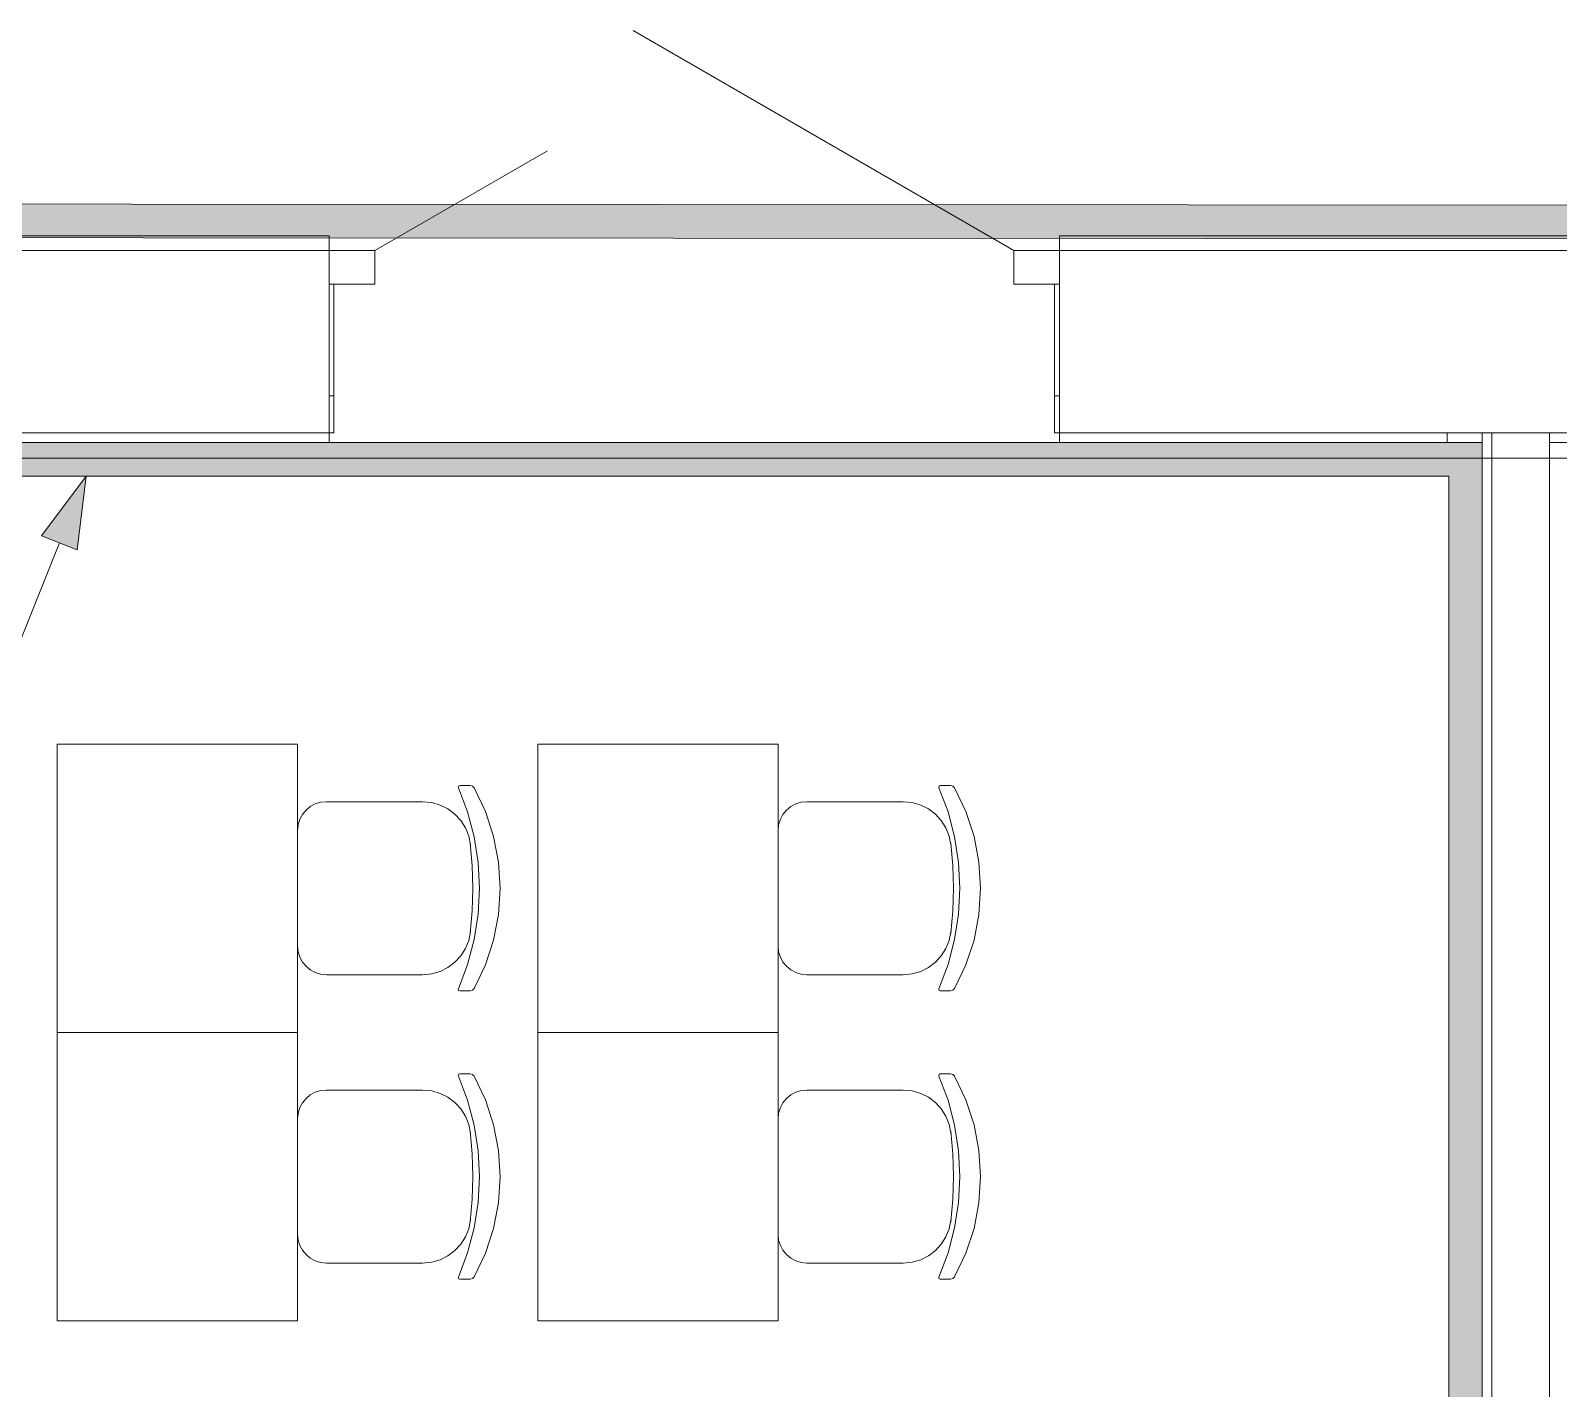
# Model space of a CAD drawing. Header units: millimetres. Extents: x 0 to 1189, y 0 to 841.
# Drawn here: x 432.85 to 464.64, y 351.51 to 379.77 of the extents above; entities that cross this region are included whole.
import ezdxf

# ---------------------------------------------------------------- set-up
doc = ezdxf.new("R2010")
doc.units = ezdxf.units.MM

msp = doc.modelspace()

# ---------------------------------------------------------------- hatches: boundary and pattern name
at = {"true_color": 0xf1d696}
h = msp.add_hatch(color=41, dxfattribs=at)
h.dxf.hatch_style = 2
h.paths.add_polyline_path([(544.880832, 376.092345), (544.882832, 375.392344), (379.982581, 375.497344), (379.982581, 376.197345)])
h = msp.add_hatch(color=41, dxfattribs=at)
h.dxf.hatch_style = 2
h.paths.add_polyline_path([(386.662591, 370.498337), (386.662591, 371.198338), (462.358706, 371.198338), (462.358706, 370.498337)])
at = {"true_color": 0xdcd214}
h = msp.add_hatch(color=52, dxfattribs=at)
h.dxf.hatch_style = 2
h.paths.add_polyline_path([(462.358706, 370.498337), (462.358706, 371.198338), (463.058707, 371.198338)])
h = msp.add_hatch(color=52, dxfattribs=at)
h.dxf.hatch_style = 2
h.paths.add_polyline_path([(462.358706, 370.498337), (463.058707, 371.198338), (463.058707, 370.498337)])
at = {"true_color": 0x0077b0}
h = msp.add_hatch(color=144, dxfattribs=at)
h.dxf.hatch_style = 2
h.paths.add_polyline_path([(434.000663, 370.498337), (433.817663, 368.963334), (433.074662, 369.260335)])
at = {"true_color": 0xdcd214}
h = msp.add_hatch(color=52, dxfattribs=at)
h.dxf.hatch_style = 2
h.paths.add_polyline_path([(462.358706, 370.498337), (463.058707, 370.498337), (463.058707, 312.804249), (462.358706, 312.804249)])

# ---------------------------------------------------------------- linework, layer by layer
at = {"color": 7, "lineweight": 0}
for points in [[(453.308693, 375.198344), (445.38468, 379.773351)], [(440.008672, 375.198344), (443.602678, 377.273347)], [(544.880832, 376.092345), (379.982581, 376.197345)], [(379.082579, 375.498344), (439.058671, 375.498344)], [(379.982581, 375.497344), (545.582834, 375.392344)], [(439.058671, 375.198344), (439.058671, 375.498344)], [(471.31672, 375.498344), (454.258694, 375.498344)], [(454.258694, 375.498344), (454.258694, 375.198344)], [(402.271615, 375.198344), (439.058671, 375.198344)], [(439.058671, 375.198344), (439.058671, 374.498343)], [(440.008672, 375.198344), (439.058671, 375.198344)], [(440.008672, 374.498343), (440.008672, 375.198344)], [(453.308693, 375.198344), (453.308693, 374.498343)], [(454.258694, 375.198344), (453.308693, 375.198344)], [(454.258694, 374.498343), (454.258694, 375.198344)], [(454.258694, 375.198344), (471.31672, 375.198344)], [(439.058671, 371.398338), (439.058671, 374.498343)], [(439.058671, 374.498343), (440.008672, 374.498343)], [(439.158671, 374.498343), (439.158671, 371.398338)], [(453.308693, 374.498343), (454.258694, 374.498343)], [(454.158694, 371.398338), (454.158694, 374.498343)], [(454.258694, 374.498343), (454.258694, 371.398338)], [(439.158671, 372.173339), (439.058671, 372.173339)], [(454.258694, 372.173339), (454.158694, 372.173339)], [(439.058671, 371.398338), (386.871591, 371.398338)], [(439.058671, 371.198338), (439.058671, 371.398338)], [(439.158671, 371.398338), (439.058671, 371.398338)], [(454.258694, 371.398338), (454.158694, 371.398338)], [(454.258694, 371.398338), (454.258694, 371.198338)], [(471.31672, 371.398338), (454.258694, 371.398338)], [(462.326706, 371.198338), (462.326706, 371.398338)], [(463.058707, 371.398338), (463.058707, 312.104248)], [(463.258708, 371.398338), (463.258708, 311.904247)], [(464.45871, 311.904247), (464.45871, 371.398338)], [(379.082579, 371.198338), (439.058671, 371.198338)], [(462.358706, 371.198338), (385.96259, 371.198338)], [(454.258694, 371.198338), (462.326706, 371.198338)], [(463.058707, 371.198338), (462.358706, 371.198338)], [(463.058707, 312.804249), (463.058707, 371.198338)], [(464.45871, 371.198338), (471.31672, 371.198338)], [(202.529309, 370.871337), (863.72632, 370.871337)], [(387.362592, 370.498337), (462.358706, 370.498337)], [(462.358706, 370.498337), (462.358706, 312.804249)]]:
    msp.add_lwpolyline(points, dxfattribs=at)
at = {"color": 144, "lineweight": 0, "true_color": 0x0077b0}
for points in [[(434.000663, 370.498337), (433.074662, 369.260335)], [(434.000663, 370.498337), (433.817663, 368.963334)], [(433.817663, 368.963334), (433.074662, 369.260335)], [(433.445662, 369.112335), (424.035648, 345.586299)]]:
    msp.add_lwpolyline(points, dxfattribs=at)
at = {"color": 253, "lineweight": 0, "true_color": 0x999999}
for points in [[(433.402662, 358.924319), (433.402662, 364.924328)], [(433.402662, 364.924328), (438.40267, 364.924328)], [(438.40267, 364.924328), (438.40267, 358.924319)], [(443.402677, 358.924319), (443.402677, 364.924328)], [(443.402677, 364.924328), (448.402685, 364.924328)], [(448.402685, 364.924328), (448.402685, 358.924319)], [(441.749675, 364.016327), (441.746675, 364.029327), (441.7553, 364.050702), (441.776675, 364.059327)], [(441.749675, 364.016327), (441.746675, 364.029327), (441.7553, 364.050702), (441.776675, 364.059327)], [(441.749675, 364.016327), (441.940035, 363.512685), (442.07705, 362.9932), (442.159879, 362.462278), (442.187676, 361.924324), (442.159879, 361.38651), (442.07705, 360.855822), (441.940035, 360.336384), (441.749675, 359.83232)], [(441.749675, 364.016327), (441.940035, 363.512685), (442.07705, 362.9932), (442.159879, 362.462278), (442.187676, 361.924324), (442.159879, 361.38651), (442.07705, 360.855822), (441.940035, 360.336384), (441.749675, 359.83232)], [(441.992675, 364.059327), (441.776675, 364.059327)], [(441.992675, 364.059327), (441.776675, 364.059327)], [(441.992675, 364.059327), (442.04155, 364.046702), (442.077675, 364.012327)], [(441.992675, 364.059327), (442.04155, 364.046702), (442.077675, 364.012327)], [(442.077675, 364.012327), (442.311395, 363.519295), (442.480426, 363.002825), (442.583082, 362.469106), (442.617676, 361.924324), (442.583082, 361.379963), (442.480426, 360.846197), (442.311395, 360.329493), (442.077675, 359.83632)], [(442.077675, 364.012327), (442.311395, 363.519295), (442.480426, 363.002825), (442.583082, 362.469106), (442.617676, 361.924324), (442.583082, 361.379963), (442.480426, 360.846197), (442.311395, 360.329493), (442.077675, 359.83632)], [(451.74969, 364.016327), (451.74669, 364.029327), (451.755315, 364.050702), (451.77669, 364.059327)], [(451.74969, 364.016327), (451.74669, 364.029327), (451.755315, 364.050702), (451.77669, 364.059327)], [(451.74969, 364.016327), (451.94005, 363.512685), (452.077066, 362.9932), (452.159894, 362.462278), (452.187691, 361.924324), (452.159894, 361.38651), (452.077066, 360.855822), (451.94005, 360.336384), (451.74969, 359.83232)], [(451.74969, 364.016327), (451.94005, 363.512685), (452.077066, 362.9932), (452.159894, 362.462278), (452.187691, 361.924324), (452.159894, 361.38651), (452.077066, 360.855822), (451.94005, 360.336384), (451.74969, 359.83232)], [(451.992691, 364.059327), (451.77669, 364.059327)], [(451.992691, 364.059327), (451.77669, 364.059327)], [(451.992691, 364.059327), (452.041566, 364.046702), (452.077691, 364.012327)], [(451.992691, 364.059327), (452.041566, 364.046702), (452.077691, 364.012327)], [(452.077691, 364.012327), (452.31141, 363.519295), (452.480441, 363.002825), (452.583098, 362.469106), (452.617691, 361.924324), (452.583098, 361.379963), (452.480441, 360.846197), (452.31141, 360.329493), (452.077691, 359.83632)], [(452.077691, 364.012327), (452.31141, 363.519295), (452.480441, 363.002825), (452.583098, 362.469106), (452.617691, 361.924324), (452.583098, 361.379963), (452.480441, 360.846197), (452.31141, 360.329493), (452.077691, 359.83632)], [(438.40267, 363.124325), (438.414875, 363.245427), (438.449873, 363.358138), (438.505238, 363.460068), (438.578545, 363.548826), (438.667367, 363.622022), (438.76928, 363.677264), (438.881856, 363.712162), (439.002671, 363.724326)], [(438.40267, 363.124325), (438.414875, 363.245427), (438.449873, 363.358138), (438.505238, 363.460068), (438.578545, 363.548826), (438.667367, 363.622022), (438.76928, 363.677264), (438.881856, 363.712162), (439.002671, 363.724326)], [(439.002671, 363.724326), (441.005674, 363.724326)], [(439.002671, 363.724326), (441.005674, 363.724326)], [(441.005674, 363.724326), (441.19391, 363.706613), (441.370815, 363.655561), (441.53293, 363.574297), (441.6768, 363.465951), (441.798966, 363.333652), (441.895972, 363.180529), (441.964361, 363.00971), (442.000675, 362.824325)], [(441.005674, 363.724326), (441.19391, 363.706613), (441.370815, 363.655561), (441.53293, 363.574297), (441.6768, 363.465951), (441.798966, 363.333652), (441.895972, 363.180529), (441.964361, 363.00971), (442.000675, 362.824325)], [(448.402685, 363.124325), (448.41489, 363.245427), (448.449888, 363.358138), (448.505254, 363.460068), (448.57856, 363.548826), (448.667383, 363.622022), (448.769295, 363.677264), (448.881871, 363.712162), (449.002686, 363.724326)], [(448.402685, 363.124325), (448.41489, 363.245427), (448.449888, 363.358138), (448.505254, 363.460068), (448.57856, 363.548826), (448.667383, 363.622022), (448.769295, 363.677264), (448.881871, 363.712162), (449.002686, 363.724326)], [(449.002686, 363.724326), (451.005689, 363.724326)], [(449.002686, 363.724326), (451.005689, 363.724326)], [(451.005689, 363.724326), (451.193926, 363.706613), (451.37083, 363.655561), (451.532946, 363.574297), (451.676815, 363.465951), (451.798981, 363.333652), (451.895987, 363.180529), (451.964376, 363.00971), (452.000691, 362.824325)], [(451.005689, 363.724326), (451.193926, 363.706613), (451.37083, 363.655561), (451.532946, 363.574297), (451.676815, 363.465951), (451.798981, 363.333652), (451.895987, 363.180529), (451.964376, 363.00971), (452.000691, 362.824325)], [(438.40267, 360.723322), (438.40267, 363.124325)], [(438.40267, 360.723322), (438.40267, 363.124325)], [(448.402685, 360.723322), (448.402685, 363.124325)], [(448.402685, 360.723322), (448.402685, 363.124325)], [(441.995675, 362.865325), (442.03755, 362.395949), (442.051675, 361.924324), (442.03755, 361.453073), (441.995675, 360.983322)], [(441.995675, 362.865325), (442.03755, 362.395949), (442.051675, 361.924324), (442.03755, 361.453073), (441.995675, 360.983322)], [(451.995691, 362.865325), (452.037566, 362.395949), (452.051691, 361.924324), (452.037566, 361.453073), (451.995691, 360.983322)], [(451.995691, 362.865325), (452.037566, 362.395949), (452.051691, 361.924324), (452.037566, 361.453073), (451.995691, 360.983322)], [(442.000675, 361.024322), (441.964361, 360.838937), (441.895972, 360.668119), (441.798966, 360.514995), (441.6768, 360.382696), (441.53293, 360.27435), (441.370815, 360.193087), (441.19391, 360.142034), (441.005674, 360.124321)], [(442.000675, 361.024322), (441.964361, 360.838937), (441.895972, 360.668119), (441.798966, 360.514995), (441.6768, 360.382696), (441.53293, 360.27435), (441.370815, 360.193087), (441.19391, 360.142034), (441.005674, 360.124321)], [(452.000691, 361.024322), (451.964376, 360.838937), (451.895987, 360.668119), (451.798981, 360.514995), (451.676815, 360.382696), (451.532946, 360.27435), (451.37083, 360.193087), (451.193926, 360.142034), (451.005689, 360.124321)], [(452.000691, 361.024322), (451.964376, 360.838937), (451.895987, 360.668119), (451.798981, 360.514995), (451.676815, 360.382696), (451.532946, 360.27435), (451.37083, 360.193087), (451.193926, 360.142034), (451.005689, 360.124321)], [(439.002671, 360.124321), (438.881856, 360.136526), (438.76928, 360.171524), (438.667367, 360.226889), (438.578545, 360.300196), (438.505238, 360.389019), (438.449873, 360.490931), (438.414875, 360.603507), (438.40267, 360.724322)], [(439.002671, 360.124321), (438.881856, 360.136526), (438.76928, 360.171524), (438.667367, 360.226889), (438.578545, 360.300196), (438.505238, 360.389019), (438.449873, 360.490931), (438.414875, 360.603507), (438.40267, 360.724322)], [(449.002686, 360.124321), (448.881871, 360.136526), (448.769295, 360.171524), (448.667383, 360.226889), (448.57856, 360.300196), (448.505254, 360.389019), (448.449888, 360.490931), (448.41489, 360.603507), (448.402685, 360.724322)], [(449.002686, 360.124321), (448.881871, 360.136526), (448.769295, 360.171524), (448.667383, 360.226889), (448.57856, 360.300196), (448.505254, 360.389019), (448.449888, 360.490931), (448.41489, 360.603507), (448.402685, 360.724322)], [(439.002671, 360.124321), (441.005674, 360.124321)], [(439.002671, 360.124321), (441.005674, 360.124321)], [(449.002686, 360.124321), (451.005689, 360.124321)], [(449.002686, 360.124321), (451.005689, 360.124321)], [(441.776675, 359.78932), (441.7553, 359.79832), (441.746675, 359.81932), (441.749675, 359.83232)], [(441.776675, 359.78932), (441.7553, 359.79832), (441.746675, 359.81932), (441.749675, 359.83232)], [(441.992675, 359.78932), (441.776675, 359.78932)], [(441.992675, 359.78932), (441.776675, 359.78932)], [(442.077675, 359.83632), (442.04155, 359.801945), (441.992675, 359.78932)], [(442.077675, 359.83632), (442.04155, 359.801945), (441.992675, 359.78932)], [(451.77669, 359.78932), (451.755315, 359.79832), (451.74669, 359.81932), (451.74969, 359.83232)], [(451.77669, 359.78932), (451.755315, 359.79832), (451.74669, 359.81932), (451.74969, 359.83232)], [(451.992691, 359.78932), (451.77669, 359.78932)], [(451.992691, 359.78932), (451.77669, 359.78932)], [(452.077691, 359.83632), (452.041566, 359.801945), (451.992691, 359.78932)], [(452.077691, 359.83632), (452.041566, 359.801945), (451.992691, 359.78932)], [(433.402662, 352.92431), (433.402662, 358.924319)], [(433.402662, 358.924319), (438.40267, 358.924319)], [(438.40267, 358.924319), (433.402662, 358.924319)], [(438.40267, 358.924319), (438.40267, 352.92431)], [(443.402677, 352.92431), (443.402677, 358.924319)], [(443.402677, 358.924319), (448.402685, 358.924319)], [(448.402685, 358.924319), (443.402677, 358.924319)], [(448.402685, 358.924319), (448.402685, 352.92431)], [(441.749675, 358.016318), (441.746675, 358.029318), (441.7553, 358.050693), (441.776675, 358.059318)], [(441.749675, 358.016318), (441.746675, 358.029318), (441.7553, 358.050693), (441.776675, 358.059318)], [(441.992675, 358.059318), (441.776675, 358.059318)], [(441.992675, 358.059318), (441.776675, 358.059318)], [(441.992675, 358.059318), (442.04155, 358.046693), (442.077675, 358.012318)], [(441.992675, 358.059318), (442.04155, 358.046693), (442.077675, 358.012318)], [(451.74969, 358.016318), (451.74669, 358.029318), (451.755315, 358.050693), (451.77669, 358.059318)], [(451.74969, 358.016318), (451.74669, 358.029318), (451.755315, 358.050693), (451.77669, 358.059318)], [(451.992691, 358.059318), (451.77669, 358.059318)], [(451.992691, 358.059318), (451.77669, 358.059318)], [(451.992691, 358.059318), (452.041566, 358.046693), (452.077691, 358.012318)], [(451.992691, 358.059318), (452.041566, 358.046693), (452.077691, 358.012318)], [(438.40267, 357.124316), (438.414875, 357.245418), (438.449873, 357.358129), (438.505238, 357.460059), (438.578545, 357.548817), (438.667367, 357.622012), (438.76928, 357.677255), (438.881856, 357.712153), (439.002671, 357.724317)], [(438.40267, 357.124316), (438.414875, 357.245418), (438.449873, 357.358129), (438.505238, 357.460059), (438.578545, 357.548817), (438.667367, 357.622012), (438.76928, 357.677255), (438.881856, 357.712153), (439.002671, 357.724317)], [(439.002671, 357.724317), (441.005674, 357.724317)], [(439.002671, 357.724317), (441.005674, 357.724317)], [(441.005674, 357.724317), (441.19391, 357.706604), (441.370815, 357.655551), (441.53293, 357.574288), (441.6768, 357.465942), (441.798966, 357.333643), (441.895972, 357.18052), (441.964361, 357.009701), (442.000675, 356.824316)], [(441.005674, 357.724317), (441.19391, 357.706604), (441.370815, 357.655551), (441.53293, 357.574288), (441.6768, 357.465942), (441.798966, 357.333643), (441.895972, 357.18052), (441.964361, 357.009701), (442.000675, 356.824316)], [(441.749675, 358.016318), (441.940035, 357.512676), (442.07705, 356.993191), (442.159879, 356.462268), (442.187676, 355.924314), (442.159879, 355.386501), (442.07705, 354.855813), (441.940035, 354.336375), (441.749675, 353.832311)], [(441.749675, 358.016318), (441.940035, 357.512676), (442.07705, 356.993191), (442.159879, 356.462268), (442.187676, 355.924314), (442.159879, 355.386501), (442.07705, 354.855813), (441.940035, 354.336375), (441.749675, 353.832311)], [(442.077675, 358.012318), (442.311395, 357.519286), (442.480426, 357.002816), (442.583082, 356.469097), (442.617676, 355.924314), (442.583082, 355.379954), (442.480426, 354.846188), (442.311395, 354.329484), (442.077675, 353.836311)], [(442.077675, 358.012318), (442.311395, 357.519286), (442.480426, 357.002816), (442.583082, 356.469097), (442.617676, 355.924314), (442.583082, 355.379954), (442.480426, 354.846188), (442.311395, 354.329484), (442.077675, 353.836311)], [(448.402685, 357.124316), (448.41489, 357.245418), (448.449888, 357.358129), (448.505254, 357.460059), (448.57856, 357.548817), (448.667383, 357.622012), (448.769295, 357.677255), (448.881871, 357.712153), (449.002686, 357.724317)], [(448.402685, 357.124316), (448.41489, 357.245418), (448.449888, 357.358129), (448.505254, 357.460059), (448.57856, 357.548817), (448.667383, 357.622012), (448.769295, 357.677255), (448.881871, 357.712153), (449.002686, 357.724317)], [(449.002686, 357.724317), (451.005689, 357.724317)], [(449.002686, 357.724317), (451.005689, 357.724317)], [(451.005689, 357.724317), (451.193926, 357.706604), (451.37083, 357.655551), (451.532946, 357.574288), (451.676815, 357.465942), (451.798981, 357.333643), (451.895987, 357.18052), (451.964376, 357.009701), (452.000691, 356.824316)], [(451.005689, 357.724317), (451.193926, 357.706604), (451.37083, 357.655551), (451.532946, 357.574288), (451.676815, 357.465942), (451.798981, 357.333643), (451.895987, 357.18052), (451.964376, 357.009701), (452.000691, 356.824316)], [(451.74969, 358.016318), (451.94005, 357.512676), (452.077066, 356.993191), (452.159894, 356.462268), (452.187691, 355.924314), (452.159894, 355.386501), (452.077066, 354.855813), (451.94005, 354.336375), (451.74969, 353.832311)], [(451.74969, 358.016318), (451.94005, 357.512676), (452.077066, 356.993191), (452.159894, 356.462268), (452.187691, 355.924314), (452.159894, 355.386501), (452.077066, 354.855813), (451.94005, 354.336375), (451.74969, 353.832311)], [(452.077691, 358.012318), (452.31141, 357.519286), (452.480441, 357.002816), (452.583098, 356.469097), (452.617691, 355.924314), (452.583098, 355.379954), (452.480441, 354.846188), (452.31141, 354.329484), (452.077691, 353.836311)], [(452.077691, 358.012318), (452.31141, 357.519286), (452.480441, 357.002816), (452.583098, 356.469097), (452.617691, 355.924314), (452.583098, 355.379954), (452.480441, 354.846188), (452.31141, 354.329484), (452.077691, 353.836311)], [(438.40267, 354.723313), (438.40267, 357.124316)], [(438.40267, 354.723313), (438.40267, 357.124316)], [(448.402685, 354.723313), (448.402685, 357.124316)], [(448.402685, 354.723313), (448.402685, 357.124316)], [(441.995675, 356.865316), (442.03755, 356.39594), (442.051675, 355.924314), (442.03755, 355.453064), (441.995675, 354.983313)], [(441.995675, 356.865316), (442.03755, 356.39594), (442.051675, 355.924314), (442.03755, 355.453064), (441.995675, 354.983313)], [(451.995691, 356.865316), (452.037566, 356.39594), (452.051691, 355.924314), (452.037566, 355.453064), (451.995691, 354.983313)], [(451.995691, 356.865316), (452.037566, 356.39594), (452.051691, 355.924314), (452.037566, 355.453064), (451.995691, 354.983313)], [(442.000675, 355.024313), (441.964361, 354.838928), (441.895972, 354.668109), (441.798966, 354.514986), (441.6768, 354.382687), (441.53293, 354.274341), (441.370815, 354.193077), (441.19391, 354.142025), (441.005674, 354.124312)], [(442.000675, 355.024313), (441.964361, 354.838928), (441.895972, 354.668109), (441.798966, 354.514986), (441.6768, 354.382687), (441.53293, 354.274341), (441.370815, 354.193077), (441.19391, 354.142025), (441.005674, 354.124312)], [(452.000691, 355.024313), (451.964376, 354.838928), (451.895987, 354.668109), (451.798981, 354.514986), (451.676815, 354.382687), (451.532946, 354.274341), (451.37083, 354.193077), (451.193926, 354.142025), (451.005689, 354.124312)], [(452.000691, 355.024313), (451.964376, 354.838928), (451.895987, 354.668109), (451.798981, 354.514986), (451.676815, 354.382687), (451.532946, 354.274341), (451.37083, 354.193077), (451.193926, 354.142025), (451.005689, 354.124312)], [(439.002671, 354.124312), (438.881856, 354.136517), (438.76928, 354.171515), (438.667367, 354.22688), (438.578545, 354.300187), (438.505238, 354.389009), (438.449873, 354.490922), (438.414875, 354.603498), (438.40267, 354.724313)], [(439.002671, 354.124312), (438.881856, 354.136517), (438.76928, 354.171515), (438.667367, 354.22688), (438.578545, 354.300187), (438.505238, 354.389009), (438.449873, 354.490922), (438.414875, 354.603498), (438.40267, 354.724313)], [(449.002686, 354.124312), (448.881871, 354.136517), (448.769295, 354.171515), (448.667383, 354.22688), (448.57856, 354.300187), (448.505254, 354.389009), (448.449888, 354.490922), (448.41489, 354.603498), (448.402685, 354.724313)], [(449.002686, 354.124312), (448.881871, 354.136517), (448.769295, 354.171515), (448.667383, 354.22688), (448.57856, 354.300187), (448.505254, 354.389009), (448.449888, 354.490922), (448.41489, 354.603498), (448.402685, 354.724313)], [(439.002671, 354.124312), (441.005674, 354.124312)], [(439.002671, 354.124312), (441.005674, 354.124312)], [(449.002686, 354.124312), (451.005689, 354.124312)], [(449.002686, 354.124312), (451.005689, 354.124312)], [(441.776675, 353.789311), (441.7553, 353.798311), (441.746675, 353.819311), (441.749675, 353.832311)], [(441.776675, 353.789311), (441.7553, 353.798311), (441.746675, 353.819311), (441.749675, 353.832311)], [(441.992675, 353.789311), (441.776675, 353.789311)], [(441.992675, 353.789311), (441.776675, 353.789311)], [(442.077675, 353.836311), (442.04155, 353.801936), (441.992675, 353.789311)], [(442.077675, 353.836311), (442.04155, 353.801936), (441.992675, 353.789311)], [(451.77669, 353.789311), (451.755315, 353.798311), (451.74669, 353.819311), (451.74969, 353.832311)], [(451.77669, 353.789311), (451.755315, 353.798311), (451.74669, 353.819311), (451.74969, 353.832311)], [(451.992691, 353.789311), (451.77669, 353.789311)], [(451.992691, 353.789311), (451.77669, 353.789311)], [(452.077691, 353.836311), (452.041566, 353.801936), (451.992691, 353.789311)], [(452.077691, 353.836311), (452.041566, 353.801936), (451.992691, 353.789311)], [(438.40267, 352.92431), (433.402662, 352.92431)], [(448.402685, 352.92431), (443.402677, 352.92431)]]:
    msp.add_lwpolyline(points, dxfattribs=at)

doc.saveas('drawing.dxf')
